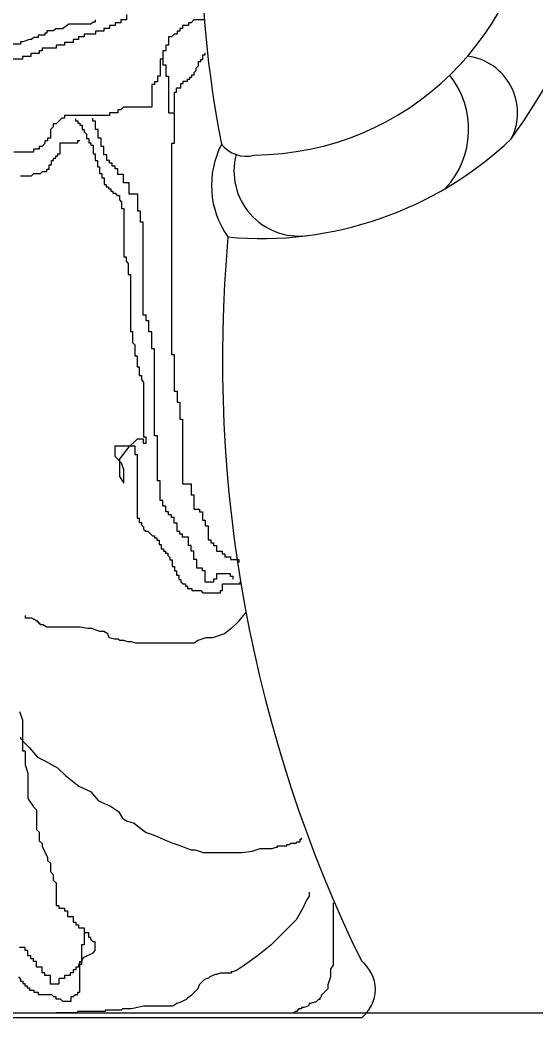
# Model space of a CAD drawing. Header units: millimetres. Extents: x 204800 to 233555, y -2285 to 8522.
# Drawn here: x 207211.9 to 207265.6, y 5848.3 to 5952.2 of the extents above; entities that cross this region are included whole.
import ezdxf

# ---------------------------------------------------------------- set-up
doc = ezdxf.new("R2010")
doc.units = ezdxf.units.MM
for name, color, linetype in [('DIM【标注】', 66, 'Continuous'), ('中线', 90, 'Continuous'), ('家具内线', 8, 'Continuous')]:
    doc.layers.add(name, color=color, linetype=linetype)

# ---------------------------------------------------------------- blocks, each defined once
blk = doc.blocks.new('MK-ZS-0228')
at = {"layer": '中线', "color": 251}
blk.add_line((77905.74, 5291.84), (77815.49, 5291.84), dxfattribs=at)
for centre, radius, start, end in [((77870.56, 5420.23), 62.77, 324.0118, 28.7691), ((77998.22, 5404.26), 109.15, 167.4642, 191.3434), ((77899.43, 5378.49), 9.28, 152.3379, 215.3203), ((77895.33, 5410.75), 37.79, 264.7347, 313.5148), ((78033.88, 5360.35), 142.59, 174.8625, 206.0249), ((77903.44, 5294.81), 3.76, 307.8135, 52.1865)]:
    blk.add_arc(centre, radius, start, end, dxfattribs=at)
at = {"layer": '家具内线', "color": 251}
for p, q in [((77881.3, 5396.29), (77881.3, 5395.71)), ((77875.31, 5395.26), (77874.63, 5394.8)), ((77877.6, 5395.26), (77875.31, 5395.26)), ((77877.83, 5395.48), (77877.6, 5395.26)), ((77878.06, 5395.48), (77877.83, 5395.48)), ((77878.06, 5395.71), (77878.06, 5395.48)), ((77879.54, 5395.12), (77879.54, 5394.83)), ((77880.13, 5395.12), (77879.54, 5395.12)), ((77880.13, 5395.41), (77880.13, 5395.12)), ((77880.71, 5395.41), (77880.13, 5395.41)), ((77880.71, 5395.71), (77880.71, 5395.41)), ((77881.3, 5395.71), (77880.71, 5395.71)), ((77887.15, 5395.12), (77887.15, 5394.83)), ((77887.74, 5395.12), (77887.15, 5395.12)), ((77887.74, 5395.41), (77887.74, 5395.12)), ((77888.03, 5395.41), (77887.74, 5395.41)), ((77888.32, 5395.71), (77888.03, 5395.41)), ((77889.49, 5395.71), (77888.32, 5395.71)), ((77872.11, 5394.11), (77872.11, 5393.89)), ((77872.8, 5394.11), (77872.11, 5394.11)), ((77872.8, 5394.34), (77872.8, 5394.11)), ((77873.03, 5394.34), (77872.8, 5394.34)), ((77873.03, 5394.57), (77873.03, 5394.34)), ((77873.71, 5394.57), (77873.03, 5394.57)), ((77873.94, 5394.8), (77873.71, 5394.57)), ((77874.63, 5394.8), (77873.94, 5394.8)), ((77876.91, 5394.24), (77876.91, 5393.95)), ((77878.08, 5394.24), (77876.91, 5394.24)), ((77878.08, 5394.54), (77878.08, 5394.24)), ((77878.96, 5394.54), (77878.08, 5394.54)), ((77878.96, 5394.83), (77878.96, 5394.54)), ((77879.54, 5394.83), (77878.96, 5394.83)), ((77886.27, 5394.24), (77885.98, 5393.95)), ((77886.57, 5394.24), (77886.27, 5394.24)), ((77886.57, 5394.54), (77886.57, 5394.24)), ((77886.86, 5394.54), (77886.57, 5394.54)), ((77886.86, 5394.83), (77886.86, 5394.54)), ((77887.15, 5394.83), (77886.86, 5394.83)), ((77870.29, 5393.2), (77868, 5393.2)), ((77870.29, 5393.43), (77870.29, 5393.2)), ((77870.51, 5393.43), (77870.29, 5393.43)), ((77871.2, 5393.66), (77870.51, 5393.43)), ((77871.43, 5393.66), (77871.2, 5393.66)), ((77871.66, 5393.89), (77871.43, 5393.66)), ((77872.11, 5393.89), (77871.66, 5393.89)), ((77873.98, 5393.07), (77873.98, 5392.78)), ((77874.86, 5393.07), (77873.98, 5393.07)), ((77874.86, 5393.37), (77874.86, 5393.07)), ((77875.74, 5393.37), (77874.86, 5393.37)), ((77875.74, 5393.66), (77875.74, 5393.37)), ((77876.32, 5393.66), (77875.74, 5393.66)), ((77876.32, 5393.95), (77876.32, 5393.66)), ((77876.91, 5393.95), (77876.32, 5393.95)), ((77885.4, 5393.07), (77885.4, 5392.49)), ((77885.69, 5393.07), (77885.4, 5393.07)), ((77885.69, 5393.95), (77885.69, 5393.07)), ((77885.98, 5393.95), (77885.69, 5393.95)), ((77871.35, 5392.2), (77871.35, 5391.9)), ((77872.22, 5392.2), (77871.35, 5392.2)), ((77872.22, 5392.49), (77872.22, 5392.2)), ((77872.52, 5392.49), (77872.22, 5392.49)), ((77872.52, 5392.78), (77872.52, 5392.49)), ((77873.98, 5392.78), (77872.52, 5392.78)), ((77885.1, 5392.49), (77885.1, 5391.61)), ((77885.4, 5392.49), (77885.1, 5392.49)), ((77889.26, 5392.06), (77889.49, 5392.06)), ((77889.26, 5391.6), (77889.26, 5392.06)), ((77889.49, 5392.06), (77889.49, 5392.29)), ((77870.47, 5391.61), (77868.71, 5391.61)), ((77870.47, 5391.9), (77870.47, 5391.61)), ((77871.35, 5391.9), (77870.47, 5391.9)), ((77884.81, 5391.61), (77884.81, 5389.86)), ((77885.1, 5391.61), (77884.81, 5391.61)), ((77885.1, 5391.61), (77885.1, 5391.03)), ((77885.1, 5391.03), (77885.4, 5391.03)), ((77885.4, 5391.03), (77885.4, 5389.86)), ((77888.57, 5390.69), (77888.8, 5390.92)), ((77888.8, 5391.37), (77889.03, 5391.37)), ((77888.8, 5390.92), (77888.8, 5391.37)), ((77889.03, 5391.6), (77889.26, 5391.6)), ((77889.03, 5391.37), (77889.03, 5391.6)), ((77884.52, 5389.86), (77884.52, 5389.27)), ((77884.81, 5389.86), (77884.52, 5389.86)), ((77885.4, 5389.86), (77885.69, 5389.86)), ((77885.69, 5389.86), (77885.69, 5386.05)), ((77888.11, 5390), (77888.34, 5390)), ((77888.11, 5389.77), (77888.11, 5390)), ((77888.34, 5390.23), (77888.57, 5390.46)), ((77888.34, 5390), (77888.34, 5390.23)), ((77888.57, 5390.46), (77888.57, 5390.69)), ((77883.93, 5388.98), (77883.93, 5386.64)), ((77884.23, 5388.98), (77883.93, 5388.98)), ((77884.23, 5389.27), (77884.23, 5388.98)), ((77884.52, 5389.27), (77884.23, 5389.27)), ((77886.97, 5389.09), (77887.2, 5389.09)), ((77886.97, 5388.63), (77886.97, 5389.09)), ((77887.2, 5389.32), (77887.66, 5389.32)), ((77887.2, 5389.09), (77887.2, 5389.32)), ((77887.66, 5389.55), (77887.89, 5389.55)), ((77887.66, 5389.32), (77887.66, 5389.55)), ((77887.89, 5389.77), (77888.11, 5389.77)), ((77887.89, 5389.55), (77887.89, 5389.77)), ((77886.29, 5388.18), (77886.51, 5388.18)), ((77886.29, 5386.12), (77886.29, 5388.18)), ((77886.51, 5388.63), (77886.97, 5388.63)), ((77886.51, 5388.18), (77886.51, 5388.63)), ((77874.86, 5385.76), (77874.86, 5385.47)), ((77879.54, 5385.76), (77874.86, 5385.76)), ((77879.54, 5386.05), (77879.54, 5385.76)), ((77880.42, 5386.05), (77879.54, 5386.05)), ((77880.42, 5386.35), (77880.42, 5386.05)), ((77880.71, 5386.35), (77880.42, 5386.35)), ((77881.01, 5386.64), (77880.71, 5386.35)), ((77883.93, 5386.64), (77881.01, 5386.64)), ((77885.69, 5386.05), (77886.27, 5386.05)), ((77886.27, 5386.05), (77886.27, 5382.84)), ((77873.69, 5384.88), (77873.69, 5384.59)), ((77873.98, 5384.88), (77873.69, 5384.88)), ((77874.57, 5385.47), (77873.98, 5384.88)), ((77874.86, 5385.47), (77874.57, 5385.47)), ((77876, 5385.43), (77876, 5385.21)), ((77876, 5385.21), (77876.23, 5385.21)), ((77876.23, 5385.21), (77876.23, 5384.98)), ((77876.23, 5384.98), (77876.46, 5384.98)), ((77876.46, 5384.98), (77876.46, 5384.75)), ((77876.46, 5384.75), (77876.69, 5384.75)), ((77876.69, 5384.75), (77876.69, 5384.29)), ((77877.79, 5385.18), (77877.79, 5385.47)), ((77878.08, 5385.18), (77877.79, 5385.18)), ((77878.08, 5384.3), (77878.08, 5385.18)), ((77873.69, 5384.59), (77873.4, 5384.3)), ((77873.4, 5384.3), (77873.4, 5383.42)), ((77876.69, 5384.29), (77876.91, 5384.29)), ((77876.91, 5384.29), (77876.91, 5384.06)), ((77876.91, 5384.06), (77877.14, 5383.83)), ((77877.14, 5383.83), (77877.14, 5383.38)), ((77878.37, 5384.3), (77878.08, 5384.3)), ((77878.37, 5383.42), (77878.37, 5384.3)), ((77872.81, 5382.84), (77872.52, 5382.54)), ((77872.81, 5383.13), (77872.81, 5382.84)), ((77873.1, 5383.13), (77872.81, 5383.13)), ((77873.1, 5383.42), (77873.1, 5383.13)), ((77873.4, 5383.42), (77873.1, 5383.42)), ((77874.4, 5382.92), (77876.23, 5382.92)), ((77874.4, 5381.78), (77874.4, 5382.92)), ((77876.23, 5383.15), (77876.46, 5383.15)), ((77876.23, 5382.92), (77876.23, 5383.15)), ((77877.14, 5383.38), (77877.37, 5383.38)), ((77877.37, 5383.38), (77877.37, 5382.92)), ((77877.37, 5382.92), (77877.6, 5382.92)), ((77877.6, 5382.92), (77877.6, 5382.69)), ((77877.6, 5382.69), (77877.83, 5382.69)), ((77877.83, 5382.69), (77877.83, 5381.78)), ((77878.66, 5383.42), (77878.37, 5383.42)), ((77878.66, 5382.54), (77878.66, 5383.42)), ((77886.27, 5382.84), (77885.98, 5382.84)), ((77885.98, 5382.84), (77885.98, 5360.9)), ((77871.64, 5381.96), (77869.59, 5381.96)), ((77871.64, 5382.25), (77871.64, 5381.96)), ((77872.22, 5382.25), (77871.64, 5382.25)), ((77872.22, 5382.54), (77872.22, 5382.25)), ((77872.52, 5382.54), (77872.22, 5382.54)), ((77873.94, 5381.55), (77874.17, 5381.55)), ((77873.94, 5381.32), (77873.94, 5381.55)), ((77874.17, 5381.78), (77874.4, 5381.78)), ((77874.17, 5381.55), (77874.17, 5381.78)), ((77877.83, 5381.78), (77878.06, 5381.78)), ((77878.06, 5381.78), (77878.06, 5381.09)), ((77878.96, 5382.54), (77878.66, 5382.54)), ((77878.96, 5381.67), (77878.96, 5382.54)), ((77879.25, 5381.67), (77878.96, 5381.67)), ((77879.25, 5381.08), (77879.25, 5381.67)), ((77873.26, 5380.64), (77873.49, 5380.64)), ((77873.26, 5380.18), (77873.26, 5380.64)), ((77873.49, 5381.09), (77873.71, 5381.09)), ((77873.49, 5380.64), (77873.49, 5381.09)), ((77873.71, 5381.32), (77873.94, 5381.32)), ((77873.71, 5381.09), (77873.71, 5381.32)), ((77878.06, 5381.09), (77878.29, 5381.09)), ((77878.29, 5381.09), (77878.29, 5380.41)), ((77879.54, 5381.08), (77879.25, 5381.08)), ((77879.54, 5380.79), (77879.54, 5381.08)), ((77879.83, 5380.79), (77879.54, 5380.79)), ((77879.83, 5380.5), (77879.83, 5380.79)), ((77880.13, 5380.5), (77879.83, 5380.5)), ((77880.13, 5380.2), (77880.13, 5380.5)), ((77870.29, 5379.49), (77871.43, 5379.49)), ((77871.43, 5379.49), (77871.66, 5379.72)), ((77871.66, 5379.72), (77872.34, 5379.72)), ((77872.34, 5379.72), (77872.57, 5379.95)), ((77872.57, 5379.95), (77873.03, 5379.95)), ((77873.03, 5380.18), (77873.26, 5380.18)), ((77873.03, 5379.95), (77873.03, 5380.18)), ((77878.29, 5380.41), (77878.51, 5380.41)), ((77878.51, 5380.41), (77878.51, 5379.72)), ((77878.51, 5379.72), (77878.74, 5379.72)), ((77878.74, 5379.72), (77878.74, 5379.27)), ((77880.42, 5380.2), (77880.13, 5380.2)), ((77880.42, 5379.62), (77880.42, 5380.2)), ((77881.01, 5379.62), (77880.42, 5379.62)), ((77881.01, 5378.74), (77881.01, 5379.62)), ((77878.74, 5379.27), (77878.97, 5379.27)), ((77878.97, 5379.27), (77878.97, 5378.58)), ((77878.97, 5378.58), (77879.2, 5378.58)), ((77879.2, 5378.58), (77879.2, 5378.35)), ((77881.59, 5378.74), (77881.01, 5378.74)), ((77881.59, 5377.57), (77881.59, 5378.74)), ((77879.2, 5378.35), (77879.43, 5378.35)), ((77879.43, 5378.35), (77879.43, 5378.12)), ((77879.43, 5378.12), (77879.66, 5378.12)), ((77879.66, 5378.12), (77879.66, 5377.9)), ((77879.66, 5377.9), (77879.89, 5377.9)), ((77879.89, 5377.9), (77879.89, 5377.67)), ((77879.89, 5377.67), (77880.11, 5377.67)), ((77880.11, 5377.67), (77880.34, 5377.44)), ((77880.34, 5377.44), (77880.57, 5377.44)), ((77880.57, 5377.44), (77880.57, 5376.98)), ((77882.47, 5377.57), (77881.59, 5377.57)), ((77882.47, 5375.82), (77882.47, 5377.57)), ((77880.57, 5376.98), (77880.8, 5376.75)), ((77880.8, 5376.75), (77880.8, 5376.07)), ((77880.8, 5376.07), (77881.03, 5376.07)), ((77881.03, 5376.07), (77881.03, 5371.04)), ((77882.76, 5375.82), (77882.47, 5375.82)), ((77882.76, 5374.65), (77882.76, 5375.82)), ((77883.05, 5374.65), (77882.76, 5374.65)), ((77883.05, 5364.99), (77883.05, 5374.65)), ((77881.03, 5371.04), (77881.26, 5371.04)), ((77881.26, 5371.04), (77881.26, 5370.59)), ((77881.26, 5370.59), (77881.49, 5370.36)), ((77881.49, 5370.36), (77881.49, 5369.22)), ((77881.49, 5369.22), (77881.71, 5369.22)), ((77881.71, 5369.22), (77881.71, 5363.28)), ((77883.35, 5364.99), (77883.05, 5364.99)), ((77883.35, 5364.41), (77883.35, 5364.99)), ((77883.64, 5364.41), (77883.35, 5364.41)), ((77883.64, 5363.24), (77883.64, 5364.41)), ((77881.71, 5363.28), (77881.94, 5363.28)), ((77881.94, 5363.28), (77881.94, 5362.13)), ((77883.93, 5363.24), (77883.64, 5363.24)), ((77883.93, 5361.48), (77883.93, 5363.24)), ((77881.94, 5362.13), (77882.17, 5361.91)), ((77882.17, 5361.91), (77882.17, 5360.76)), ((77882.17, 5360.76), (77882.4, 5360.76)), ((77882.4, 5360.76), (77882.4, 5359.62)), ((77884.23, 5361.48), (77883.93, 5361.48)), ((77884.23, 5352.41), (77884.23, 5361.48)), ((77885.98, 5360.9), (77886.27, 5360.9)), ((77886.27, 5360.9), (77886.27, 5357.09)), ((77882.4, 5359.62), (77882.63, 5359.62)), ((77882.63, 5359.62), (77882.63, 5358.71)), ((77882.63, 5358.71), (77882.86, 5358.71)), ((77882.86, 5358.71), (77882.86, 5358.25)), ((77882.86, 5358.25), (77883.09, 5358.02)), ((77883.09, 5358.02), (77883.09, 5352.31)), ((77886.27, 5357.09), (77886.57, 5357.09)), ((77886.57, 5357.09), (77886.57, 5355.92)), ((77886.57, 5355.92), (77886.86, 5355.92)), ((77886.86, 5355.92), (77886.86, 5354.17)), ((77886.86, 5354.17), (77887.15, 5354.17)), ((77887.15, 5354.17), (77887.15, 5347.44)), ((77882.4, 5352.08), (77881.49, 5351.17)), ((77883.09, 5352.08), (77882.4, 5352.08)), ((77883.09, 5352.31), (77883.31, 5352.31)), ((77883.09, 5351.63), (77883.09, 5352.08)), ((77883.31, 5351.63), (77883.09, 5351.63)), ((77883.31, 5352.31), (77883.31, 5351.63)), ((77884.52, 5352.41), (77884.23, 5352.41)), ((77884.52, 5347.73), (77884.52, 5352.41)), ((77880.11, 5351.4), (77882.17, 5351.4)), ((77880.11, 5350.26), (77880.11, 5351.4)), ((77881.26, 5350.94), (77880.8, 5350.26)), ((77881.49, 5351.17), (77881.26, 5350.94)), ((77882.17, 5351.4), (77882.17, 5350.48)), ((77882.17, 5350.48), (77882.4, 5350.48)), ((77882.4, 5350.48), (77882.4, 5343.86)), ((77880.8, 5349.57), (77880.11, 5350.26)), ((77880.8, 5350.26), (77880.57, 5350.03)), ((77880.57, 5350.03), (77880.57, 5348.2)), ((77881.03, 5348.88), (77880.8, 5349.57)), ((77881.03, 5347.51), (77881.03, 5348.88)), ((77880.57, 5348.2), (77881.03, 5347.51)), ((77884.81, 5347.73), (77884.52, 5347.73)), ((77884.81, 5345.69), (77884.81, 5347.73)), ((77887.15, 5347.44), (77888.03, 5347.44)), ((77888.03, 5347.44), (77888.03, 5346.27)), ((77888.03, 5346.27), (77888.32, 5346.27)), ((77888.32, 5346.27), (77888.32, 5344.81)), ((77885.1, 5345.69), (77884.81, 5345.69)), ((77885.1, 5345.1), (77885.1, 5345.69)), ((77885.4, 5345.1), (77885.1, 5345.1)), ((77885.4, 5344.52), (77885.4, 5345.1)), ((77885.69, 5344.52), (77885.4, 5344.52)), ((77885.69, 5344.22), (77885.69, 5344.52)), ((77885.98, 5344.22), (77885.69, 5344.22)), ((77885.98, 5343.93), (77885.98, 5344.22)), ((77888.32, 5344.81), (77888.91, 5344.81)), ((77888.91, 5344.81), (77888.91, 5344.52)), ((77888.91, 5344.52), (77889.2, 5344.52)), ((77889.2, 5344.52), (77889.2, 5343.64)), ((77882.4, 5343.86), (77882.63, 5343.86)), ((77882.63, 5343.86), (77882.63, 5343.4)), ((77882.63, 5343.4), (77882.86, 5343.4)), ((77882.86, 5343.4), (77882.86, 5343.17)), ((77882.86, 5343.17), (77883.09, 5342.95)), ((77886.27, 5343.93), (77885.98, 5343.93)), ((77886.27, 5343.35), (77886.27, 5343.93)), ((77886.57, 5343.35), (77886.27, 5343.35)), ((77886.57, 5342.47), (77886.57, 5343.35)), ((77889.2, 5343.64), (77889.49, 5343.64)), ((77889.49, 5343.64), (77889.49, 5343.05)), ((77883.09, 5342.95), (77883.09, 5342.72)), ((77883.09, 5342.72), (77883.31, 5342.49)), ((77883.31, 5342.49), (77883.54, 5342.49)), ((77883.54, 5342.49), (77884, 5342.03)), ((77886.86, 5342.47), (77886.57, 5342.47)), ((77886.86, 5342.18), (77886.86, 5342.47)), ((77887.15, 5342.18), (77886.86, 5342.18)), ((77887.15, 5341.88), (77887.15, 5342.18)), ((77889.49, 5343.05), (77889.79, 5343.05)), ((77889.79, 5343.05), (77889.79, 5341.59)), ((77884, 5342.03), (77884.23, 5342.03)), ((77884.23, 5342.03), (77884.23, 5341.8)), ((77884.23, 5341.8), (77884.46, 5341.8)), ((77884.46, 5341.8), (77884.46, 5341.58)), ((77884.46, 5341.58), (77884.69, 5341.58)), ((77884.69, 5341.58), (77884.69, 5341.12)), ((77884.69, 5341.12), (77884.91, 5341.12)), ((77884.91, 5341.12), (77884.91, 5340.66)), ((77887.74, 5341.88), (77887.15, 5341.88)), ((77887.74, 5341.01), (77887.74, 5341.88)), ((77889.79, 5341.59), (77890.08, 5341.59)), ((77890.08, 5341.59), (77890.08, 5341.3)), ((77890.08, 5341.3), (77890.37, 5341.3)), ((77890.37, 5341.3), (77890.37, 5341.01)), ((77884.91, 5340.66), (77885.14, 5340.66)), ((77885.14, 5340.66), (77885.14, 5340.43)), ((77885.14, 5340.43), (77885.37, 5340.43)), ((77885.37, 5340.43), (77885.37, 5340.2)), ((77885.37, 5340.2), (77885.6, 5340.2)), ((77885.6, 5340.2), (77885.6, 5339.98)), ((77888.03, 5341.01), (77887.74, 5341.01)), ((77888.03, 5340.42), (77888.03, 5341.01)), ((77888.32, 5340.42), (77888.03, 5340.42)), ((77888.32, 5339.54), (77888.32, 5340.42)), ((77890.37, 5341.01), (77890.66, 5341.01)), ((77890.66, 5341.01), (77890.66, 5340.42)), ((77890.66, 5340.42), (77891.25, 5340.42)), ((77891.25, 5340.42), (77891.25, 5340.13)), ((77891.25, 5340.13), (77891.54, 5340.13)), ((77891.54, 5340.13), (77891.54, 5339.84)), ((77885.6, 5339.98), (77885.83, 5339.75)), ((77885.83, 5339.75), (77885.83, 5339.52)), ((77885.83, 5339.52), (77886.06, 5339.52)), ((77886.06, 5339.52), (77886.06, 5338.83)), ((77888.62, 5339.54), (77888.32, 5339.54)), ((77888.62, 5338.67), (77888.62, 5339.54)), ((77891.54, 5339.84), (77892.13, 5339.84)), ((77892.13, 5339.84), (77892.13, 5339.54)), ((77892.13, 5339.54), (77893.01, 5339.54)), ((77893.01, 5339.54), (77893.01, 5339.25)), ((77886.06, 5338.83), (77886.29, 5338.83)), ((77886.29, 5338.83), (77886.29, 5338.38)), ((77886.29, 5338.38), (77886.51, 5338.38)), ((77886.51, 5338.38), (77886.51, 5337.92)), ((77886.51, 5337.92), (77886.74, 5337.92)), ((77886.74, 5337.92), (77886.74, 5337.46)), ((77889.2, 5338.67), (77888.62, 5338.67)), ((77889.2, 5338.37), (77889.2, 5338.67)), ((77889.49, 5338.37), (77889.2, 5338.37)), ((77889.49, 5337.2), (77889.49, 5338.37)), ((77890.66, 5338.08), (77890.66, 5337.5)), ((77892.13, 5338.08), (77890.66, 5338.08)), ((77892.13, 5337.79), (77892.13, 5338.08)), ((77886.74, 5337.46), (77886.97, 5337.46)), ((77886.97, 5337.46), (77886.97, 5337.23)), ((77886.97, 5337.23), (77887.2, 5337.01)), ((77887.2, 5337.01), (77887.43, 5337.01)), ((77887.43, 5337.01), (77887.43, 5336.78)), ((77890.37, 5337.2), (77889.49, 5337.2)), ((77890.37, 5337.5), (77890.37, 5337.2)), ((77890.66, 5337.5), (77890.37, 5337.5)), ((77891.31, 5337.01), (77893.14, 5337.01)), ((77891.31, 5336.32), (77891.31, 5337.01)), ((77892.42, 5337.79), (77892.13, 5337.79)), ((77892.42, 5337.5), (77892.42, 5337.79)), ((77893.14, 5337.01), (77893.14, 5337.23)), ((77887.43, 5336.78), (77887.66, 5336.78)), ((77887.66, 5336.78), (77887.66, 5336.55)), ((77887.66, 5336.55), (77888.11, 5336.55)), ((77888.11, 5336.55), (77888.11, 5336.32)), ((77888.11, 5336.32), (77889.03, 5336.32)), ((77889.03, 5336.32), (77889.26, 5336.09)), ((77889.26, 5336.09), (77891.09, 5336.09)), ((77891.09, 5336.32), (77891.31, 5336.32)), ((77891.09, 5336.09), (77891.09, 5336.32)), ((77893.7, 5334.01), (77893.43, 5333.74)), ((77870.81, 5333.46), (77870.81, 5333.74)), ((77871.5, 5333.46), (77870.81, 5333.46)), ((77871.64, 5333.32), (77871.5, 5333.46)), ((77871.78, 5333.32), (77871.64, 5333.32)), ((77871.91, 5333.19), (77871.78, 5333.32)), ((77872.05, 5333.19), (77871.91, 5333.19)), ((77872.05, 5333.05), (77872.05, 5333.19)), ((77872.19, 5333.05), (77872.05, 5333.05)), ((77872.19, 5332.91), (77872.19, 5333.05)), ((77872.33, 5332.91), (77872.19, 5332.91)), ((77872.33, 5332.77), (77872.33, 5332.91)), ((77872.6, 5332.77), (77872.33, 5332.77)), ((77873.02, 5332.5), (77872.6, 5332.77)), ((77892.74, 5332.91), (77892.19, 5332.36)), ((77892.88, 5333.05), (77892.74, 5332.91)), ((77893.43, 5333.74), (77892.88, 5333.05)), ((77876.46, 5332.5), (77873.02, 5332.5)), ((77877.29, 5332.36), (77876.46, 5332.5)), ((77877.71, 5332.36), (77877.29, 5332.36)), ((77878.53, 5332.08), (77877.71, 5332.36)), ((77878.95, 5332.08), (77878.53, 5332.08)), ((77879.36, 5331.81), (77878.95, 5332.08)), ((77879.5, 5331.39), (77879.36, 5331.81)), ((77891.5, 5331.81), (77891.08, 5331.67)), ((77892.19, 5332.36), (77891.5, 5331.81)), ((77880.05, 5331.26), (77879.5, 5331.39)), ((77880.46, 5331.26), (77880.05, 5331.26)), ((77880.6, 5331.12), (77880.46, 5331.26)), ((77881.02, 5331.12), (77880.6, 5331.12)), ((77881.43, 5330.98), (77881.02, 5331.12)), ((77881.84, 5330.98), (77881.43, 5330.98)), ((77882.26, 5330.84), (77881.84, 5330.98)), ((77888.33, 5330.84), (77882.26, 5330.84)), ((77888.74, 5331.12), (77888.33, 5330.84)), ((77889.57, 5331.39), (77888.74, 5331.12)), ((77890.26, 5331.39), (77889.57, 5331.39)), ((77891.08, 5331.67), (77890.26, 5331.39)), ((77870.18, 5323.75), (77870.47, 5322.87)), ((77870.47, 5322.87), (77870.47, 5319.65)), ((77870.26, 5321.06), (77870.26, 5320.92)), ((77870.26, 5320.92), (77870.67, 5320.51)), ((77870.67, 5320.51), (77871.22, 5319.95)), ((77870.47, 5319.65), (77870.76, 5319.65)), ((77870.76, 5319.65), (77870.76, 5318.19)), ((77871.22, 5319.95), (77872.05, 5318.99)), ((77870.76, 5318.19), (77871.05, 5317.31)), ((77872.05, 5318.99), (77872.88, 5318.58)), ((77872.88, 5318.58), (77874.12, 5317.89)), ((77871.05, 5317.31), (77871.05, 5314.68)), ((77874.12, 5317.89), (77874.95, 5317.06)), ((77874.95, 5317.06), (77876.33, 5315.96)), ((77876.33, 5315.96), (77877.57, 5315.41)), ((77877.57, 5315.41), (77878.4, 5314.44)), ((77871.05, 5314.68), (77871.64, 5313.8)), ((77878.4, 5314.44), (77879.64, 5313.89)), ((77871.64, 5313.8), (77871.93, 5313.51)), ((77871.93, 5313.51), (77871.93, 5311.46)), ((77879.64, 5313.89), (77880.46, 5313.34)), ((77880.46, 5313.34), (77880.88, 5312.65)), ((77880.88, 5312.65), (77881.29, 5312.37)), ((77881.29, 5312.37), (77882.12, 5312.1)), ((77882.12, 5312.1), (77882.67, 5311.68)), ((77871.93, 5311.46), (77872.22, 5311.17)), ((77872.22, 5311.17), (77872.22, 5310.29)), ((77882.67, 5311.68), (77883.36, 5311.13)), ((77883.36, 5311.13), (77884.19, 5310.86)), ((77872.22, 5310.29), (77872.52, 5310)), ((77872.52, 5310), (77872.52, 5309.71)), ((77884.19, 5310.86), (77885.43, 5310.31)), ((77885.43, 5310.31), (77886.12, 5310.03)), ((77886.12, 5310.03), (77886.95, 5309.75)), ((77897.98, 5309.89), (77898.26, 5309.89)), ((77897.98, 5309.75), (77897.98, 5309.89)), ((77898.26, 5309.89), (77898.39, 5310.03)), ((77898.39, 5310.03), (77898.95, 5310.03)), ((77898.95, 5310.03), (77899.08, 5310.17)), ((77899.08, 5310.17), (77899.36, 5310.17)), ((77899.36, 5310.44), (77899.5, 5310.44)), ((77899.36, 5310.17), (77899.36, 5310.44)), ((77899.5, 5310.44), (77899.5, 5310.58)), ((77872.52, 5309.71), (77873.1, 5308.54)), ((77886.95, 5309.75), (77887.64, 5309.48)), ((77887.64, 5309.48), (77888.05, 5309.34)), ((77888.05, 5309.34), (77888.46, 5309.34)), ((77888.46, 5309.34), (77889.29, 5309.07)), ((77889.29, 5309.07), (77893.29, 5309.07)), ((77893.29, 5309.07), (77894.39, 5309.2)), ((77894.39, 5309.2), (77895.22, 5309.48)), ((77895.22, 5309.48), (77896.46, 5309.48)), ((77896.46, 5309.48), (77896.88, 5309.62)), ((77896.88, 5309.62), (77897.01, 5309.62)), ((77897.01, 5309.75), (77897.98, 5309.75)), ((77897.01, 5309.62), (77897.01, 5309.75)), ((77873.1, 5308.54), (77873.1, 5308.24)), ((77873.1, 5308.24), (77873.4, 5307.95)), ((77873.4, 5307.95), (77873.4, 5307.07)), ((77873.4, 5307.07), (77873.69, 5306.78)), ((77873.69, 5306.78), (77873.69, 5306.2)), ((77873.69, 5306.2), (77873.98, 5305.9)), ((77873.98, 5305.9), (77873.98, 5303.56)), ((77900.33, 5304.93), (77900.33, 5304.52)), ((77900.05, 5304.1), (77899.64, 5303.28)), ((77900.33, 5304.52), (77900.05, 5304.1)), ((77902.81, 5303.83), (77902.81, 5297.35)), ((77873.98, 5303.56), (77874.27, 5303.56)), ((77874.27, 5303.56), (77874.27, 5303.27)), ((77874.27, 5303.27), (77874.86, 5303.27)), ((77874.86, 5303.27), (77874.86, 5302.98)), ((77874.86, 5302.98), (77875.15, 5302.98)), ((77875.15, 5302.98), (77875.15, 5302.39)), ((77899.64, 5303.28), (77898.95, 5302.04)), ((77875.15, 5302.39), (77875.74, 5302.39)), ((77875.74, 5302.39), (77875.74, 5301.81)), ((77875.74, 5301.81), (77876.03, 5301.81)), ((77876.03, 5301.81), (77876.03, 5301.52)), ((77898.95, 5302.04), (77898.12, 5301.21)), ((77876.03, 5301.52), (77876.32, 5301.52)), ((77876.32, 5301.52), (77876.32, 5301.22)), ((77876.32, 5301.22), (77876.91, 5301.22)), ((77876.91, 5301.22), (77876.91, 5299.47)), ((77877.37, 5300.69), (77876.91, 5300.69)), ((77877.37, 5300.23), (77877.37, 5300.69)), ((77898.12, 5301.21), (77897.15, 5300.24)), ((77877.6, 5300.23), (77877.37, 5300.23)), ((77877.6, 5300), (77877.6, 5300.23)), ((77877.83, 5299.77), (77877.6, 5300)), ((77878.06, 5299.77), (77877.83, 5299.77)), ((77878.06, 5298.86), (77878.06, 5299.77)), ((77897.15, 5300.24), (77896.33, 5299.42)), ((77870.76, 5299.18), (77870.18, 5299.18)), ((77870.76, 5298.88), (77870.76, 5299.18)), ((77871.05, 5298.88), (77870.76, 5298.88)), ((77871.05, 5298.3), (77871.05, 5298.88)), ((77876.62, 5299.47), (77876.62, 5297.42)), ((77876.91, 5299.47), (77876.62, 5299.47)), ((77876.91, 5298.17), (77877.83, 5298.63)), ((77877.83, 5298.63), (77878.06, 5298.86)), ((77896.33, 5299.42), (77894.95, 5298.31)), ((77871.35, 5298.3), (77871.05, 5298.3)), ((77871.35, 5298.01), (77871.35, 5298.3)), ((77871.64, 5298.01), (77871.35, 5298.01)), ((77871.64, 5297.71), (77871.64, 5298.01)), ((77871.93, 5297.71), (77871.64, 5297.71)), ((77871.93, 5297.13), (77871.93, 5297.71)), ((77876.32, 5297.42), (77876.32, 5297.13)), ((77876.62, 5297.42), (77876.32, 5297.42)), ((77876.46, 5297.72), (77876.69, 5297.72)), ((77876.46, 5294.52), (77876.46, 5297.72)), ((77876.69, 5297.94), (77876.91, 5298.17)), ((77876.69, 5297.72), (77876.69, 5297.94)), ((77894.95, 5298.31), (77893.57, 5297.35)), ((77872.52, 5297.13), (77871.93, 5297.13)), ((77872.52, 5296.54), (77872.52, 5297.13)), ((77872.81, 5296.54), (77872.52, 5296.54)), ((77872.81, 5296.25), (77872.81, 5296.54)), ((77875.44, 5296.54), (77875.44, 5296.25)), ((77875.74, 5296.54), (77875.44, 5296.54)), ((77875.74, 5296.84), (77875.74, 5296.54)), ((77876.03, 5296.84), (77875.74, 5296.84)), ((77876.03, 5297.13), (77876.03, 5296.84)), ((77876.32, 5297.13), (77876.03, 5297.13)), ((77890.53, 5296.38), (77889.98, 5296.11)), ((77890.67, 5296.38), (77890.53, 5296.38)), ((77891.08, 5296.52), (77890.67, 5296.38)), ((77892.19, 5296.52), (77891.08, 5296.52)), ((77892.19, 5296.66), (77892.19, 5296.52)), ((77892.33, 5296.66), (77892.19, 5296.66)), ((77892.74, 5296.8), (77892.33, 5296.66)), ((77893.57, 5297.35), (77892.74, 5296.8)), ((77902.81, 5297.35), (77902.53, 5296.94)), ((77902.53, 5296.94), (77902.53, 5296.11)), ((77870.06, 5296.12), (77870.29, 5295.89)), ((77870.29, 5295.89), (77870.29, 5295.66)), ((77870.29, 5295.66), (77870.51, 5295.66)), ((77870.51, 5295.66), (77870.51, 5295.43)), ((77870.51, 5295.43), (77870.74, 5295.43)), ((77870.74, 5295.43), (77870.74, 5295.2)), ((77873.4, 5296.25), (77872.81, 5296.25)), ((77873.4, 5295.37), (77873.4, 5296.25)), ((77874.27, 5295.37), (77873.4, 5295.37)), ((77874.27, 5295.96), (77874.27, 5295.37)), ((77874.86, 5295.96), (77874.27, 5295.96)), ((77874.86, 5296.25), (77874.86, 5295.96)), ((77875.44, 5296.25), (77874.86, 5296.25)), ((77889.43, 5295.83), (77888.88, 5295.28)), ((77889.84, 5295.97), (77889.43, 5295.83)), ((77889.98, 5296.11), (77889.84, 5295.97)), ((77902.53, 5296.11), (77902.26, 5295.28)), ((77870.74, 5295.2), (77870.97, 5295.2)), ((77870.97, 5295.2), (77870.97, 5294.98)), ((77870.97, 5294.98), (77871.2, 5294.98)), ((77871.2, 5294.98), (77871.2, 5294.75)), ((77871.2, 5294.75), (77871.66, 5294.75)), ((77871.66, 5294.75), (77871.66, 5294.52)), ((77871.66, 5294.52), (77872.11, 5294.52)), ((77872.11, 5294.52), (77872.11, 5294.29)), ((77872.11, 5294.29), (77873.49, 5294.29)), ((77873.49, 5294.29), (77873.71, 5294.06)), ((77875.77, 5294.06), (77876, 5294.29)), ((77876, 5294.29), (77876.23, 5294.29)), ((77876.23, 5294.52), (77876.46, 5294.52)), ((77876.23, 5294.29), (77876.23, 5294.52)), ((77888.19, 5294.32), (77888.05, 5294.18)), ((77888.74, 5294.87), (77888.19, 5294.32)), ((77888.88, 5295.28), (77888.74, 5294.87)), ((77901.7, 5294.32), (77901.57, 5294.18)), ((77901.84, 5294.45), (77901.7, 5294.32)), ((77902.26, 5294.87), (77901.84, 5294.45)), ((77902.26, 5295.28), (77902.26, 5294.87)), ((77873.71, 5294.06), (77873.94, 5294.06)), ((77873.94, 5294.06), (77873.94, 5293.83)), ((77873.94, 5293.83), (77874.4, 5293.83)), ((77874.4, 5293.83), (77874.63, 5293.6)), ((77874.63, 5293.6), (77875.54, 5293.6)), ((77875.54, 5294.06), (77875.77, 5294.06)), ((77875.54, 5293.6), (77875.54, 5294.06)), ((77886.53, 5293.35), (77886.12, 5293.08)), ((77886.95, 5293.49), (77886.53, 5293.35)), ((77887.5, 5293.77), (77886.95, 5293.49)), ((77887.64, 5293.9), (77887.5, 5293.77)), ((77888.05, 5294.18), (77887.64, 5293.9)), ((77900.33, 5293.35), (77900.33, 5293.21)), ((77900.46, 5293.35), (77900.33, 5293.35)), ((77900.88, 5293.49), (77900.46, 5293.35)), ((77901.01, 5293.49), (77900.88, 5293.49)), ((77901.15, 5293.63), (77901.01, 5293.49)), ((77901.29, 5293.77), (77901.15, 5293.63)), ((77901.43, 5293.77), (77901.29, 5293.77)), ((77901.57, 5294.04), (77901.43, 5293.9)), ((77901.43, 5293.9), (77901.43, 5293.77)), ((77901.57, 5294.18), (77901.57, 5294.04)), ((77876.19, 5292.39), (77873.98, 5292.39)), ((77876.19, 5292.52), (77876.19, 5292.39)), ((77879.08, 5292.52), (77876.19, 5292.52)), ((77879.08, 5292.66), (77879.08, 5292.52)), ((77880.74, 5292.66), (77879.08, 5292.66)), ((77880.88, 5292.8), (77880.74, 5292.66)), ((77881.84, 5292.8), (77880.88, 5292.8)), ((77883.08, 5293.08), (77881.84, 5292.8)), ((77886.12, 5293.08), (77883.08, 5293.08)), ((77898.81, 5292.39), (77898.67, 5292.39)), ((77898.81, 5292.52), (77898.81, 5292.39)), ((77899.08, 5292.52), (77898.81, 5292.52)), ((77899.08, 5292.66), (77899.08, 5292.52)), ((77899.22, 5292.66), (77899.08, 5292.66)), ((77899.22, 5292.8), (77899.22, 5292.66)), ((77899.5, 5292.8), (77899.22, 5292.8)), ((77899.5, 5292.94), (77899.5, 5292.8)), ((77899.77, 5292.94), (77899.5, 5292.94)), ((77900.19, 5293.08), (77899.77, 5292.94)), ((77900.33, 5293.21), (77900.19, 5293.08))]:
    blk.add_line(p, q, dxfattribs=at)
for centre, radius, start, end in [((77894.42, 5411.15), 29.5, 270.3148, 358.4269), ((77916.02, 5386.03), 5.97, 333.2717, 82.2601), ((77907.86, 5384.33), 9.05, 317.2463, 38.4373), ((77893.72, 5384.64), 3.12, 216.2695, 285.9653), ((77899.27, 5379.99), 6.78, 165.4639, 276.8758)]:
    blk.add_arc(centre, radius, start, end, dxfattribs=at)

msp = doc.modelspace()

# ---------------------------------------------------------------- linework, layer by layer
at = {"layer": 'DIM【标注】', "color": 4, "ltscale": 6}
msp.add_line((206410.54, 5848.86), (207310.54, 5848.86), dxfattribs=at)

# ---------------------------------------------------------------- block references
msp.add_blockref('MK-ZS-0228', (129341.66, 556.48), dxfattribs=at)

doc.saveas('drawing.dxf')
